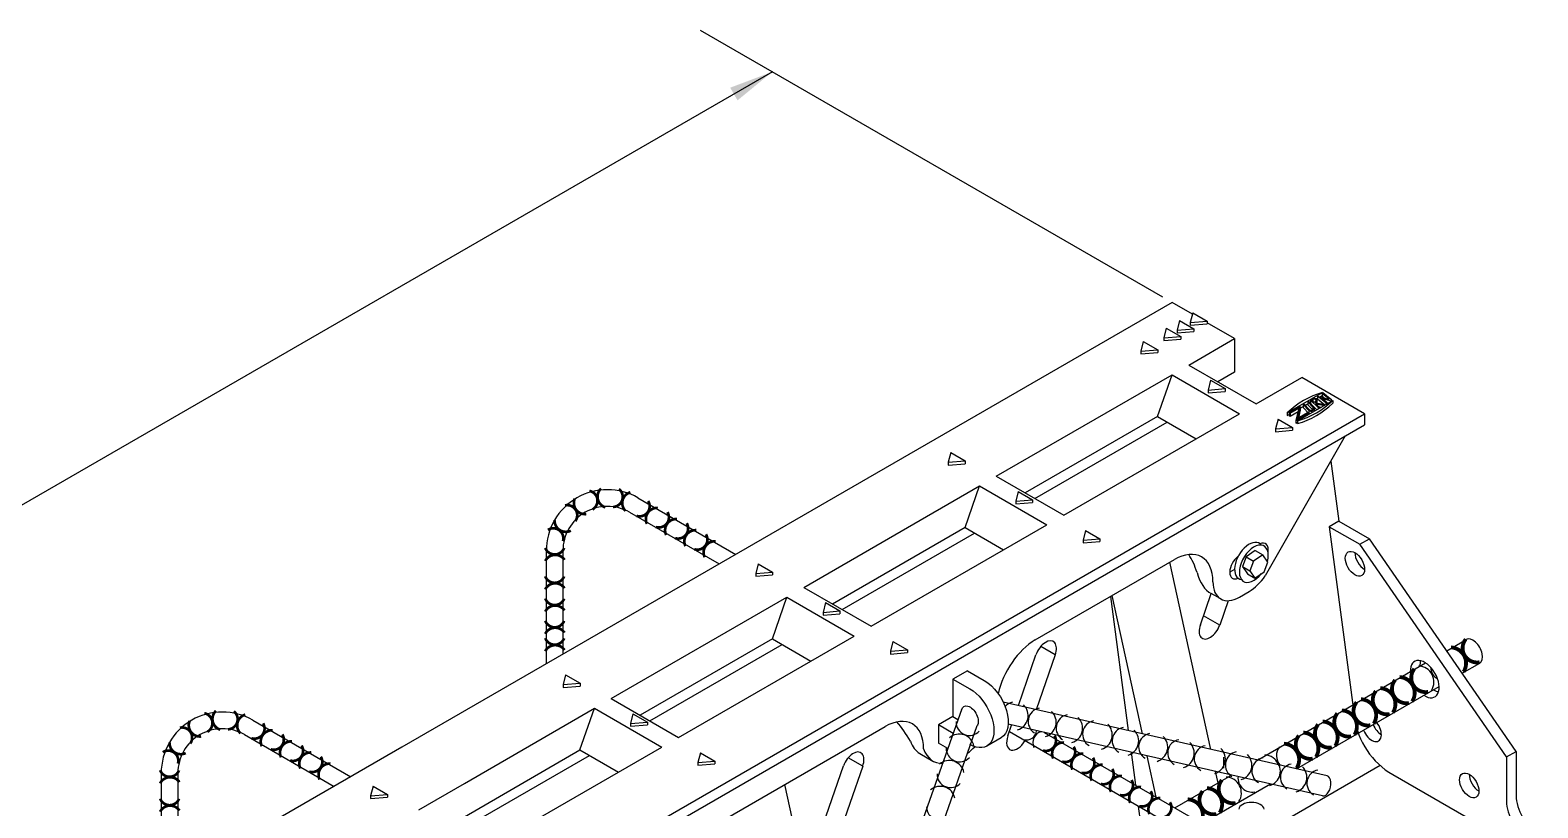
# Model space of a CAD drawing. Extents: x 134 to 282, y 157 to 239.
# Drawn here: x 247.58 to 281.48, y 221.85 to 239.34 of the extents above; entities that cross this region are included whole.
import ezdxf

# ---------------------------------------------------------------- set-up
doc = ezdxf.new("R2010")
doc.units = 0
doc.header["$LTSCALE"] = 0.75
doc.header["$MEASUREMENT"] = 0
for name, color, linetype in [('MATERIAL', 1, 'CONTINUOUS'), ('OBJECTS', 3, 'CONTINUOUS'), ('TRENCH', 4, 'CONTINUOUS')]:
    doc.layers.add(name, color=color, linetype=linetype)
doc.styles.add('STD', font='ITALICC')
doc.dimstyles.get("Standard").update_dxf_attribs({"dimtxt": 1.5, "dimasz": 1, "dimexe": 1, "dimexo": 0.125, "dimgap": 0.125, "dimtad": 0, "dimtih": 1, "dimtoh": 1, "dimdec": 4, "dimzin": 0, "dimdsep": 46, "dimlunit": 5, "dimtxsty": 'STD', "dimcen": 0.0625, "dimadec": 0, "dimazin": 0, "dimtfac": 1, "dimtdec": 4, "dimtofl": 0, "dimtmove": 0, "dimatfit": 3, "dimfxl": 0, "dimfrac": 2, "dimtolj": 1, "dimtzin": 0, "dimarcsym": 0})

msp = doc.modelspace()

# ---------------------------------------------------------------- linework, layer by layer
at = {"layer": 'MATERIAL', "color": 7}
for p, q in [((261.246282, 228.82167), (263.447288, 227.550919)), ((261.058782, 228.496911), (263.072288, 227.334412)), ((259.183782, 227.630885), (259.183782, 225.089382)), ((259.558782, 227.630885), (259.558782, 225.305889)), ((252.586028, 223.82167), (254.787034, 222.550919)), ((252.398528, 223.496911), (254.412034, 222.334412)), ((269.598932, 223.566253), (278.535379, 218.406793)), ((270.383213, 223.546461), (278.722879, 218.731552)), ((250.523528, 222.630885), (250.523528, 220.089382)), ((250.898528, 222.630885), (250.898528, 220.305889))]:
    msp.add_line(p, q, dxfattribs=at)
for centre, radius in [((260.558782, 227.630885), 1.375), ((260.558782, 227.630885), 1), ((251.898528, 222.630885), 1.375), ((251.898528, 222.630885), 1)]:
    msp.add_arc(centre, radius, 60, 180, dxfattribs=at)
at = {"layer": 'OBJECTS', "color": 7}
for p, q in [((262.647883, 239.339382), (273.040188, 233.339382)), ((273.256695, 233.214382), (255.936186, 223.214382)), ((273.713855, 232.95044), (273.256695, 233.214382)), ((273.721905, 232.982972), (273.667778, 232.764222)), ((273.721905, 232.982972), (274.046664, 232.795472)), ((273.12668, 232.639319), (273.072554, 232.420569)), ((273.12668, 232.639319), (273.45144, 232.451819)), ((273.424293, 232.811145), (273.370166, 232.592395)), ((273.370166, 232.592395), (273.749052, 232.623645)), ((273.424293, 232.811145), (273.749052, 232.623645)), ((273.667778, 232.764222), (274.046664, 232.795472)), ((273.667778, 232.764222), (273.667778, 232.701722)), ((273.667778, 232.701722), (274.046664, 232.732972)), ((273.749052, 232.623645), (273.749052, 232.561145)), ((274.046664, 232.795472), (274.046664, 232.732972)), ((274.663986, 232.401882), (274.046664, 232.758293)), ((272.609305, 232.340612), (272.555178, 232.121862)), ((272.609305, 232.340612), (272.934064, 232.153112)), ((273.072554, 232.420569), (273.45144, 232.451819)), ((273.072554, 232.420569), (273.072554, 232.358069)), ((273.072554, 232.358069), (273.45144, 232.389319)), ((273.370166, 232.592395), (273.370166, 232.529895)), ((273.370166, 232.529895), (273.749052, 232.561145)), ((273.45144, 232.451819), (273.45144, 232.389319)), ((273.635581, 231.808132), (274.663986, 232.401882)), ((274.663986, 232.401882), (274.663986, 231.651882)), ((272.555178, 232.121862), (272.934064, 232.153112)), ((272.555178, 232.121862), (272.555178, 232.059362)), ((272.555178, 232.059362), (272.934064, 232.090612)), ((272.934064, 232.153112), (272.934064, 232.090612)), ((269.305454, 229.308132), (273.256695, 231.589382)), ((272.931935, 230.651882), (273.256695, 231.589382)), ((273.256695, 231.589382), (274.772239, 230.714382)), ((273.635581, 231.808132), (275.151125, 230.933132)), ((274.663986, 231.651882), (274.2851, 231.433132)), ((274.124849, 231.465612), (274.070723, 231.246862)), ((274.070723, 231.246862), (274.449609, 231.278112)), ((274.070723, 231.246862), (274.070723, 231.184362)), ((274.124849, 231.465612), (274.449609, 231.278112)), ((274.449609, 231.278112), (274.449609, 231.215612)), ((275.151125, 230.933132), (276.17953, 231.526882)), ((277.586822, 230.714382), (276.17953, 231.526882)), ((274.070723, 231.184362), (274.449609, 231.215612)), ((275.848663, 230.734355), (276.64082, 231.191708)), ((276.07998, 230.553847), (276.872137, 231.011199)), ((276.20859, 230.920449), (276.223931, 230.934643)), ((276.331789, 230.787292), (276.20859, 230.920449)), ((276.20859, 230.920449), (276.20859, 230.853082)), ((276.345796, 230.802927), (276.223931, 230.934643)), ((276.251748, 230.904577), (276.311877, 230.939292)), ((276.311877, 230.983728), (276.327218, 230.997922)), ((276.431056, 230.854915), (276.311877, 230.983728)), ((276.311877, 230.983728), (276.311877, 230.916361)), ((276.413456, 230.806572), (276.311877, 230.916361)), ((276.450417, 230.864765), (276.327218, 230.997922)), ((276.357234, 230.965479), (276.367678, 230.971509)), ((276.367678, 231.021281), (276.414669, 231.048412)), ((276.540913, 230.852912), (276.367678, 231.021281)), ((276.367678, 231.021281), (276.367678, 230.954192)), ((276.402067, 231.017003), (276.425119, 231.030311)), ((276.454959, 230.965597), (276.402067, 231.017003)), ((276.426138, 231.03094), (276.426138, 230.993608)), ((276.475799, 230.977629), (276.454959, 230.965597)), ((276.483619, 230.958247), (276.666034, 230.925151)), ((276.55548, 230.8679), (276.484551, 230.936837)), ((276.484551, 230.936837), (276.662303, 230.904586)), ((276.496785, 231.046049), (276.532091, 231.066433)), ((276.517282, 231.014025), (276.517282, 230.952139)), ((276.717726, 230.954995), (276.532091, 231.107222)), ((276.532091, 231.107222), (276.791224, 231.038355)), ((276.532091, 231.107222), (276.532091, 231.039855)), ((276.693093, 230.907828), (276.532091, 231.039855)), ((276.580471, 231.094365), (276.634898, 231.125788)), ((276.730979, 230.971156), (276.619872, 231.062268)), ((276.619872, 231.062268), (276.834397, 231.005255)), ((276.648184, 231.183232), (276.634898, 231.167098)), ((276.791224, 231.038355), (276.634898, 231.167098)), ((276.634898, 231.167098), (276.634898, 231.103505)), ((276.677484, 231.068582), (276.634898, 231.103505)), ((276.64082, 231.191708), (276.64082, 231.17429)), ((276.851971, 231.015402), (276.648184, 231.183232)), ((276.662303, 230.904586), (276.666034, 230.925151)), ((276.662303, 230.904586), (276.662303, 230.890051)), ((276.666034, 230.925151), (276.666034, 230.892205)), ((276.717726, 230.954995), (276.730979, 230.971156)), ((276.717726, 230.954995), (276.717726, 230.92205)), ((276.729625, 230.969506), (276.777763, 230.956712)), ((276.730979, 230.971156), (276.730979, 230.929701)), ((276.834397, 231.005255), (276.851971, 231.015402)), ((276.834397, 231.005255), (276.834397, 230.98941)), ((276.851971, 231.015402), (276.851971, 230.999556)), ((276.872137, 231.011199), (276.872137, 230.948699)), ((260.266313, 220.714382), (277.586822, 230.714382)), ((272.931935, 230.651882), (269.954973, 228.933132)), ((270.820998, 228.433132), (274.772239, 230.714382)), ((272.931935, 230.651882), (273.79796, 230.151882)), ((275.640394, 230.590612), (275.586267, 230.371862)), ((275.640394, 230.590612), (275.965153, 230.403112)), ((275.848663, 230.734355), (275.848663, 230.671855)), ((275.848663, 230.671855), (275.892671, 230.697264)), ((275.892671, 230.735329), (276.141515, 230.878999)), ((275.892671, 230.735329), (275.892671, 230.672829)), ((275.892671, 230.735329), (275.913572, 230.723262)), ((275.892671, 230.672829), (275.913572, 230.660762)), ((275.913572, 230.723262), (276.109117, 230.83616)), ((275.913572, 230.660762), (276.090598, 230.762968)), ((275.913572, 230.723262), (275.913572, 230.660762)), ((276.109117, 230.83616), (276.040212, 230.563832)), ((276.040212, 230.563832), (276.311745, 230.720602)), ((276.141515, 230.878999), (276.07261, 230.60667)), ((276.07261, 230.60667), (276.301295, 230.738702)), ((276.141515, 230.791319), (276.09859, 230.62167)), ((276.141515, 230.840934), (276.20859, 230.87966)), ((276.141515, 230.878999), (276.141515, 230.791319)), ((276.331789, 230.719925), (276.20859, 230.853082)), ((276.311745, 230.720602), (276.301295, 230.738702)), ((276.311745, 230.720602), (276.311745, 230.687657)), ((276.331789, 230.787292), (276.331789, 230.719925)), ((276.514823, 230.804904), (276.425302, 230.89191)), ((276.450417, 230.829425), (276.450417, 230.767719)), ((276.55548, 230.8679), (276.540913, 230.852912)), ((276.540913, 230.852912), (276.540913, 230.819967)), ((276.547352, 230.875799), (276.616034, 230.863338)), ((276.55548, 230.8679), (276.55548, 230.828377)), ((277.586822, 230.714382), (277.586822, 230.464382)), ((260.266313, 220.464382), (277.586822, 230.464382)), ((270.171479, 228.808132), (273.148441, 230.526882)), ((275.586267, 230.371862), (275.965153, 230.403112)), ((275.586267, 230.371862), (275.586267, 230.309362)), ((275.586267, 230.309362), (275.965153, 230.340612)), ((275.965153, 230.403112), (275.965153, 230.340612)), ((276.040212, 230.563832), (276.040212, 230.501332)), ((276.040212, 230.501332), (276.07998, 230.524292)), ((276.07998, 230.553847), (276.07998, 230.491347)), ((277.153809, 230.214382), (275.352729, 227.067959)), ((268.279178, 229.840612), (268.225051, 229.621862)), ((268.225051, 229.621862), (268.603937, 229.653112)), ((268.225051, 229.621862), (268.225051, 229.559362)), ((268.225051, 229.559362), (268.603937, 229.590612)), ((268.279178, 229.840612), (268.603937, 229.653112)), ((268.603937, 229.653112), (268.603937, 229.590612)), ((276.829365, 229.64759), (277.008735, 228.298141)), ((269.305454, 229.308132), (270.820998, 228.433132)), ((264.975327, 226.808132), (268.926568, 229.089382)), ((268.601808, 228.151882), (268.926568, 229.089382)), ((268.926568, 229.089382), (270.442112, 228.214382)), ((269.794722, 228.965612), (269.740596, 228.746862)), ((269.794722, 228.965612), (270.119482, 228.778112)), ((269.740596, 228.746862), (270.119482, 228.778112)), ((269.740596, 228.746862), (269.740596, 228.684362)), ((269.740596, 228.684362), (270.119482, 228.715612)), ((270.119482, 228.778112), (270.119482, 228.715612)), ((266.490871, 225.933132), (270.442112, 228.214382)), ((277.008735, 228.298141), (276.792228, 228.173141)), ((277.008735, 228.298141), (277.695075, 227.901882)), ((268.601808, 228.151882), (265.624846, 226.433132)), ((265.841352, 226.308132), (268.818314, 228.026882)), ((268.601808, 228.151882), (269.467833, 227.651882)), ((271.310267, 228.090612), (271.25614, 227.871862)), ((271.25614, 227.871862), (271.635026, 227.903112)), ((271.25614, 227.871862), (271.25614, 227.809362)), ((271.310267, 228.090612), (271.635026, 227.903112)), ((271.635026, 227.903112), (271.635026, 227.840612)), ((276.792228, 228.173141), (277.478568, 227.776882)), ((276.792228, 228.173141), (277.362549, 223.882455)), ((277.478568, 227.776882), (277.695075, 227.901882)), ((280.996797, 223.120632), (277.695075, 227.901882)), ((271.25614, 227.809362), (271.635026, 227.840612)), ((275.129303, 227.638397), (274.922408, 227.496112)), ((275.296564, 227.541829), (275.08967, 227.399544)), ((275.129303, 227.638397), (275.296564, 227.541829)), ((275.411718, 227.377097), (275.296564, 227.541829)), ((280.78029, 222.995632), (277.478568, 227.776882)), ((263.949051, 227.340612), (263.894924, 227.121862)), ((263.949051, 227.340612), (264.27381, 227.153112)), ((270.182233, 225.626841), (273.310821, 227.433132)), ((274.129607, 223.164603), (273.210906, 227.375446)), ((274.663986, 227.214382), (274.555733, 227.151882)), ((274.922408, 227.496112), (274.840384, 227.279735)), ((274.840384, 227.279735), (275.007645, 227.183167)), ((274.840384, 227.279735), (274.955538, 227.115002)), ((274.922408, 227.496112), (275.08967, 227.399544)), ((275.08967, 227.399544), (275.007645, 227.183167)), ((275.007645, 227.183167), (275.122799, 227.018434)), ((275.329694, 227.160719), (275.411718, 227.377097)), ((263.894924, 227.121862), (264.27381, 227.153112)), ((263.894924, 227.121862), (263.894924, 227.059362)), ((263.894924, 227.059362), (264.27381, 227.090612)), ((264.27381, 227.153112), (264.27381, 227.090612)), ((274.955538, 227.115002), (275.122799, 227.018434)), ((275.122799, 227.018434), (275.329694, 227.160719)), ((260.6452, 224.308132), (264.596441, 226.589382)), ((264.271681, 225.651882), (264.596441, 226.589382)), ((264.596441, 226.589382), (266.111985, 225.714382)), ((264.975327, 226.808132), (266.490871, 225.933132)), ((271.872313, 226.602609), (272.273108, 223.587312)), ((272.590479, 223.515049), (271.911868, 226.625446)), ((273.894901, 225.967643), (274.13845, 226.670754)), ((274.351233, 226.547679), (274.134727, 226.672679)), ((274.517899, 226.508425), (274.328428, 225.961459)), ((274.772239, 226.589382), (274.988745, 226.714382)), ((265.464595, 226.465612), (265.410468, 226.246862)), ((265.410468, 226.246862), (265.789355, 226.278112)), ((265.410468, 226.246862), (265.410468, 226.184362)), ((265.410468, 226.184362), (265.789355, 226.215612)), ((265.464595, 226.465612), (265.789355, 226.278112)), ((265.789355, 226.278112), (265.789355, 226.215612)), ((274.328428, 225.961459), (273.965367, 226.171073)), ((264.271681, 225.651882), (261.294719, 223.933132)), ((261.511225, 223.808132), (264.488187, 225.526882)), ((262.160744, 223.433132), (266.111985, 225.714382)), ((264.271681, 225.651882), (265.137706, 225.151882)), ((266.98014, 225.590612), (266.926013, 225.371862)), ((266.98014, 225.590612), (267.304899, 225.403112)), ((279.433667, 225.384213), (279.869425, 225.635797)), ((266.926013, 225.371862), (267.304899, 225.403112)), ((266.926013, 225.371862), (266.926013, 225.309362)), ((266.926013, 225.309362), (267.304899, 225.340612)), ((267.304899, 225.403112), (267.304899, 225.340612)), ((269.801185, 224.150148), (270.196781, 225.292211)), ((270.631345, 225.288935), (270.205014, 224.058199)), ((270.631345, 225.288935), (270.303442, 225.47825)), ((259.618924, 224.840612), (259.564797, 224.621862)), ((259.618924, 224.840612), (259.943683, 224.653112)), ((268.655935, 224.933132), (268.331175, 224.745632)), ((268.655935, 224.933132), (269.034821, 224.714382)), ((275.176374, 222.926263), (278.958056, 225.109619)), ((279.782777, 224.878664), (280.175611, 225.105467)), ((259.564797, 224.621862), (259.943683, 224.653112)), ((259.564797, 224.621862), (259.564797, 224.559362)), ((259.564797, 224.559362), (259.943683, 224.590612)), ((259.943683, 224.653112), (259.943683, 224.590612)), ((268.331175, 224.745632), (268.331175, 223.901882)), ((268.331175, 224.745632), (268.710061, 224.526882)), ((276.054722, 222.726271), (279.264243, 224.579289)), ((260.6452, 224.308132), (262.160744, 223.433132)), ((276.744352, 222.569248), (269.461558, 224.227478)), ((257.343478, 222.401882), (260.266313, 224.089382)), ((259.941554, 223.151882), (260.266313, 224.089382)), ((260.266313, 224.089382), (261.781858, 223.214382)), ((261.134468, 223.965612), (261.080341, 223.746862)), ((261.134468, 223.965612), (261.459228, 223.778112)), ((265.922839, 216.660524), (268.536399, 224.085006)), ((268.331175, 223.901882), (268.006416, 223.714382)), ((268.331175, 223.901882), (268.443511, 223.837025)), ((252.861725, 215.626841), (266.804877, 223.676924)), ((261.080341, 223.746862), (261.459228, 223.778112)), ((261.080341, 223.746862), (261.080341, 223.684362)), ((261.080341, 223.684362), (261.459228, 223.715612)), ((261.459228, 223.778112), (261.459228, 223.715612)), ((266.355804, 216.507295), (268.875845, 223.700309)), ((268.006416, 223.714382), (268.006416, 223.308132)), ((268.333313, 223.525648), (268.006416, 223.714382)), ((269.564774, 223.467643), (269.649906, 223.713413)), ((276.642096, 222.121497), (269.574541, 223.730571)), ((255.936186, 223.214382), (238.615678, 213.214382)), ((257.343478, 221.651882), (259.941554, 223.151882)), ((258.859022, 221.526882), (261.781858, 223.214382)), ((259.941554, 223.151882), (260.807579, 222.651882)), ((268.213931, 223.188323), (268.006416, 223.308132)), ((269.417553, 223.42647), (269.092794, 223.23897)), ((280.78029, 222.995632), (280.996797, 223.120632)), ((280.996797, 223.120632), (280.996797, 222.120632)), ((257.181098, 221.308132), (260.15806, 223.026882)), ((262.650013, 223.090612), (262.595886, 222.871862)), ((262.595886, 222.871862), (262.974772, 222.903112)), ((262.595886, 222.871862), (262.595886, 222.809362)), ((262.595886, 222.809362), (262.974772, 222.840612)), ((262.650013, 223.090612), (262.974772, 222.903112)), ((262.974772, 222.903112), (262.974772, 222.840612)), ((265.234647, 220.967643), (265.866654, 222.792211)), ((266.301218, 222.788935), (265.668174, 220.961459)), ((266.301218, 222.788935), (265.973315, 222.97825)), ((267.585898, 223.074204), (267.881182, 222.903722)), ((272.337685, 223.101485), (272.436079, 222.361238)), ((272.900743, 222.092964), (272.698638, 223.019306)), ((277.937638, 222.802426), (275.438996, 221.359835)), ((280.78029, 222.995632), (280.78029, 221.995632)), ((273.3169, 221.852695), (274.591216, 222.588422)), ((274.292893, 222.416185), (274.237759, 222.668894)), ((278.222292, 222.597493), (280.209417, 221.450226)), ((255.288797, 222.340612), (255.23467, 222.121862)), ((255.23467, 222.121862), (255.613556, 222.153112)), ((255.23467, 222.121862), (255.23467, 222.059362)), ((255.23467, 222.059362), (255.613556, 222.090612)), ((255.288797, 222.340612), (255.613556, 222.153112)), ((255.613556, 222.153112), (255.613556, 222.090612)), ((256.315073, 221.808132), (257.343478, 222.401882)), ((265.604263, 217.546249), (264.550652, 222.375446)), ((273.929272, 221.499142), (275.469587, 222.388443)), ((272.49842, 221.892233), (272.648067, 220.766396))]:
    msp.add_line(p, q, dxfattribs=at)
for points, const_width in [([(260.154675, 228.979178, -0.688836), (260.223483, 228.560109, -0.509663)], 0.060136), ([(260.416105, 229.031979, 0.571711), (260.513664, 228.608196, 0.509663)], 0.060136), ([(260.819025, 229.020477, -0.688836), (260.687719, 228.616606, -0.509663)], 0.060136), ([(261.075509, 228.947338, 0.571711), (260.967579, 228.526077, 0.509663)], 0.060136), ([(259.606142, 228.653153, -0.688836), (259.8363, 228.296249, -0.509663)], 0.060136), ([(259.824854, 228.805791, 0.571711), (260.083259, 228.456025, 0.509663)], 0.060136), ([(261.476431, 228.75144, -0.688836), (261.215381, 228.416469, -0.509663)], 0.060136), ([(261.692651, 228.595292, 0.571711), (261.447654, 228.236007, 0.509663)], 0.060136), ([(261.909444, 228.50144, -0.688836), (261.648394, 228.166469, -0.509663)], 0.060136), ([(259.372177, 228.321104, 0.571711), (259.736215, 228.083226, 0.509663)], 0.060136), ([(262.125664, 228.345292, 0.571711), (261.880666, 227.986007, 0.509663)], 0.060136), ([(262.342457, 228.25144, -0.688836), (262.081406, 227.916469, -0.509663)], 0.060136), ([(259.220316, 228.101852, -0.688836), (259.56036, 227.847446, -0.509663)], 0.060136), ([(262.558676, 228.095292, 0.571711), (262.313679, 227.736007, 0.509663)], 0.060136), ([(262.775469, 228.00144, -0.688836), (262.514419, 227.666469, -0.509663)], 0.060136), ([(262.991689, 227.845292, 0.571711), (262.746692, 227.486007, 0.509663)], 0.060136), ([(259.594536, 227.428036, 0.571711), (259.160444, 227.402084, 0.509663)], 0.060136), ([(259.585806, 227.694601, -0.688836), (259.161129, 227.696221, -0.509663)], 0.060136), ([(259.594536, 226.789301, 0.571711), (259.160444, 226.763349, 0.509663)], 0.060136), ([(259.585806, 227.055867, -0.688836), (259.161129, 227.057486, -0.509663)], 0.060136), ([(259.585806, 226.555867, -0.688836), (259.161129, 226.557486, -0.509663)], 0.060136), ([(259.594536, 226.289301, 0.571711), (259.160444, 226.263349, 0.509663)], 0.060136), ([(259.594536, 225.789301, 0.571711), (259.160444, 225.763349, 0.509663)], 0.060136), ([(259.585806, 226.055867, -0.688836), (259.161129, 226.057486, -0.509663)], 0.060136), ([(259.594536, 225.398298, 0.571711), (259.160444, 225.372345, 0.509663)], 0.060136), ([(259.585806, 225.664863, -0.688836), (259.161129, 225.666482, -0.509663)], 0.060136), ([(279.529223, 225.459721, -0.571711), (279.814134, 224.909825, -0.509663)], 0.085644), ([(279.861644, 225.643492, 0.688836), (280.173411, 225.125226, 0.509663)], 0.085644), ([(278.373774, 224.792622, -0.571711), (278.658684, 224.242726, -0.509663)], 0.085644), ([(278.706195, 224.976393, 0.688836), (279.017961, 224.458127, 0.509663)], 0.085644), ([(277.840169, 224.476393, 0.688836), (278.151936, 223.958127, 0.509663)], 0.085644), ([(277.940762, 224.542622, -0.571711), (278.225672, 223.992726, -0.509663)], 0.085644), ([(278.273182, 224.726393, 0.688836), (278.584949, 224.208127, 0.509663)], 0.085644), ([(277.407157, 224.226393, 0.688836), (277.718923, 223.708127, 0.509663)], 0.085644), ([(277.507749, 224.292622, -0.571711), (277.792659, 223.742726, -0.509663)], 0.085644), ([(251.1646, 223.805791, 0.571711), (251.423005, 223.456025, 0.509663)], 0.060136), ([(251.494421, 223.979178, -0.688836), (251.563229, 223.560109, -0.509663)], 0.060136), ([(251.755851, 224.031979, 0.571711), (251.85341, 223.608196, 0.509663)], 0.060136), ([(252.158771, 224.020477, -0.688836), (252.027465, 223.616606, -0.509663)], 0.060136), ([(252.415255, 223.947338, 0.571711), (252.307325, 223.526077, 0.509663)], 0.060136), ([(276.641723, 223.792622, -0.571711), (276.926634, 223.242726, -0.509663)], 0.085644), ([(276.974144, 223.976393, 0.688836), (277.285911, 223.458127, 0.509663)], 0.085644), ([(277.074736, 224.042622, -0.571711), (277.359646, 223.492726, -0.509663)], 0.085644), ([(250.945888, 223.653153, -0.688836), (251.176046, 223.296249, -0.509663)], 0.060136), ([(252.816177, 223.75144, -0.688836), (252.555127, 223.416469, -0.509663)], 0.060136), ([(253.032397, 223.595292, 0.571711), (252.7874, 223.236007, 0.509663)], 0.060136), ([(253.24919, 223.50144, -0.688836), (252.98814, 223.166469, -0.509663)], 0.060136), ([(270.613611, 223.476087, -0.688836), (270.352561, 223.141116, -0.509663)], 0.060136), ([(276.108118, 223.476393, 0.688836), (276.419885, 222.958127, 0.509663)], 0.085644), ([(276.208711, 223.542622, -0.571711), (276.493621, 222.992726, -0.509663)], 0.085644), ([(276.541131, 223.726393, 0.688836), (276.852898, 223.208127, 0.509663)], 0.085644), ([(250.560062, 223.101852, -0.688836), (250.900106, 222.847446, -0.509663)], 0.060136), ([(250.711923, 223.321104, 0.571711), (251.075961, 223.083226, 0.509663)], 0.060136), ([(253.46541, 223.345292, 0.571711), (253.220412, 222.986007, 0.509663)], 0.060136), ([(253.682202, 223.25144, -0.688836), (253.421152, 222.916469, -0.509663)], 0.060136), ([(253.898422, 223.095292, 0.571711), (253.653425, 222.736007, 0.509663)], 0.060136), ([(270.829831, 223.319939, 0.571711), (270.584834, 222.960654, 0.509663)], 0.060136), ([(271.046624, 223.226087, -0.688836), (270.785574, 222.891116, -0.509663)], 0.060136), ([(275.775698, 223.292622, -0.571711), (276.060608, 222.742726, -0.509663)], 0.085644), ([(254.115215, 223.00144, -0.688836), (253.854165, 222.666469, -0.509663)], 0.060136), ([(254.331435, 222.845292, 0.571711), (254.086438, 222.486007, 0.509663)], 0.060136), ([(271.262844, 223.069939, 0.571711), (271.017846, 222.710654, 0.509663)], 0.060136), ([(271.479637, 222.976087, -0.688836), (271.218586, 222.641116, -0.509663)], 0.060136), ([(271.695857, 222.819939, 0.571711), (271.450859, 222.460654, 0.509663)], 0.060136), ([(250.934282, 222.428036, 0.571711), (250.50019, 222.402084, 0.509663)], 0.060136), ([(250.925552, 222.694601, -0.688836), (250.500875, 222.696221, -0.509663)], 0.060136), ([(271.912649, 222.726087, -0.688836), (271.651599, 222.391116, -0.509663)], 0.060136), ([(272.128869, 222.569939, 0.571711), (271.883872, 222.210654, 0.509663)], 0.060136), ([(272.345662, 222.476087, -0.688836), (272.084612, 222.141116, -0.509663)], 0.060136), ([(274.376068, 222.476393, 0.688836), (274.687834, 221.958127, 0.509663)], 0.085644), ([(272.561882, 222.319939, 0.571711), (272.316884, 221.960654, 0.509663)], 0.060136), ([(272.778675, 222.226087, -0.688836), (272.517624, 221.891116, -0.509663)], 0.060136), ([(272.994895, 222.069939, 0.571711), (272.749897, 221.710654, 0.509663)], 0.060136), ([(273.943055, 222.226393, 0.688836), (274.254822, 221.708127, 0.509663)], 0.085644), ([(274.043647, 222.292622, -0.571711), (274.328557, 221.742726, -0.509663)], 0.085644), ([(250.934282, 221.789301, 0.571711), (250.50019, 221.763349, 0.509663)], 0.060136), ([(250.925552, 222.055867, -0.688836), (250.500875, 222.057486, -0.509663)], 0.060136), ([(273.211687, 221.976087, -0.688836), (272.950637, 221.641116, -0.509663)], 0.060136), ([(273.610635, 222.042622, -0.571711), (273.895545, 221.492726, -0.509663)], 0.085644)]:
    msp.add_lwpolyline(points, format="xyb", dxfattribs=dict(at, const_width=const_width))
for centre, radius, start, end in [((277.172697, 229.355766), 1.911432, 106.156427, 133.843573), ((275.552996, 232.381315), 1.901933, 286.085897, 313.914103), ((275.552996, 232.318815), 1.901933, 286.085897, 313.914103), ((276.454036, 230.988443), 0.071735, 32.212527, 123.283208), ((276.454036, 230.988443), 0.050835, 32.212527, 123.283208), ((276.463328, 231.00854), 0.033332, 291.972458, 16.050227), ((276.463328, 231.00854), 0.054232, 291.972458, 16.050227), ((276.441226, 231.008302), 0.075767, 11.597727, 14.039876), ((276.377345, 230.847095), 0.075178, 232.700976, 13.594203), ((276.377345, 230.779728), 0.075178, 232.700976, 248.633482), ((276.377345, 230.847095), 0.054278, 234.462306, 8.28398), ((278.787377, 224.683809), 0.359337, 327.875237, 86.903631), ((279.393936, 225.026721), 0.32366, 182.319718, 239.50597), ((269.728229, 223.929996), 0.30233, 100.743985, 138.076929), ((269.685848, 223.925913), 0.335657, 286.710843, 45.739237), ((268.702302, 223.782344), 0.30233, 178.660576, 316.902428), ((270.323225, 223.794113), 0.30233, 100.743985, 238.985838), ((270.315866, 223.77659), 0.335657, 286.710843, 45.739237), ((270.953243, 223.644791), 0.30233, 100.743985, 238.985838), ((270.910863, 223.640707), 0.335657, 286.710843, 45.739237), ((271.548239, 223.508908), 0.30233, 100.743985, 238.985838), ((279.097292, 224.113038), 1.75, 187.571416, 240), ((268.472553, 223.173382), 0.335657, 11.907176, 130.93557), ((269.986187, 223.608389), 0.227263, 252.949013, 354.1882), ((270.380077, 223.31818), 0.252315, 104.931197, 205.224008), ((271.576561, 223.491385), 0.335657, 286.710843, 45.739237), ((272.213937, 223.359586), 0.30233, 100.743985, 238.985838), ((272.171557, 223.355502), 0.335657, 286.710843, 45.739237), ((272.808933, 223.223703), 0.30233, 100.743985, 238.985838), ((272.825362, 223.218063), 0.335657, 286.710843, 45.739237), ((268.479671, 223.188499), 0.30233, 178.660576, 316.902428), ((273.462739, 223.086264), 0.30233, 100.743985, 238.985838), ((273.420358, 223.08218), 0.335657, 286.710843, 45.739237), ((274.057735, 222.950381), 0.30233, 100.743985, 238.985838), ((274.121737, 222.944741), 0.335657, 286.710843, 45.739237), ((274.759113, 222.812942), 0.30233, 100.743985, 238.985838), ((275.929834, 223.026721), 0.32366, 141.908379, 222.203548), ((268.249923, 222.579536), 0.335657, 11.907176, 130.93557), ((274.716733, 222.808858), 0.335657, 286.710843, 45.739237), ((275.354109, 222.677059), 0.30233, 100.743985, 238.985838), ((275.323276, 222.683809), 0.359337, 21.7231, 86.903631), ((275.358644, 222.671419), 0.335657, 286.710843, 45.739237), ((275.99602, 222.53962), 0.30233, 100.743985, 238.985838), ((275.95364, 222.535537), 0.335657, 286.710843, 45.739237), ((268.274341, 222.608317), 0.30233, 178.660576, 316.902428), ((274.45725, 222.183809), 0.359337, 327.875237, 86.903631), ((275.063809, 222.526721), 0.32366, 175.121228, 280.150231), ((276.591017, 222.403737), 0.30233, 100.743985, 238.985838), ((268.044592, 221.999354), 0.335657, 11.907176, 130.93557), ((268.039747, 221.869811), 0.30233, 178.660576, 316.902428)]:
    msp.add_arc(centre, radius, start, end, dxfattribs=at)
for centre, major_axis, ratio, start_param, end_param in [((273.310821, 226.433132), (-0.612372, -1.06066), 0.57735, 2.35619449, 3.926990817), ((273.121008, 226.398075), (0.021261, 1.471073), 0.543649, -1.034742737, -0.666407719), ((274.988745, 227.401882), (-0.22964, -0.397748), 0.57735, 2.903651529, 6.521126432), ((275.096999, 227.339382), (-0.22964, -0.397748), 0.57735, 2.013111981, 7.617006905), ((275.205252, 227.526882), (-0.153093, -0.265165), 0.57735, 2.129786193, 3.801662986), ((277.586822, 227.464382), (0.153093, -0.265165), 0.57735, 3.926990817, 5.497787144), ((274.772239, 227.276882), (-0.153093, -0.265165), 0.57735, 4.052318648, 6.943255639), ((274.335875, 227.597191), (0.061714, 0.964508), 0.583482, 2.10218932, 2.887587484), ((274.772239, 227.276882), (-0.421006, -0.729204), 0.57735, 5.497787144, 7.068583471), ((274.988745, 227.401882), (-0.421006, -0.729204), 0.57735, 7.068583471, 7.726328069), ((274.110572, 225.961456), (-0.17223, -0.298311), 0.57735, 5.014464459, 8.175741586), ((270.182233, 224.626841), (-0.612372, -1.06066), 0.57735, 3.926990817, 5.222716319), ((270.41464, 225.292222), (-0.17223, -0.298311), 0.57735, 1.882095298, 5.034172891), ((280.022518, 225.370632), (0.153093, -0.265165), 0.57735, 0, 3.141592654), ((278.939986, 224.745632), (0.22964, -0.397748), 0.57735, 5.442116637, 10.265846631), ((279.156493, 224.870632), (0.22964, -0.397748), 0.57735, 3.632475332, 3.982661324), ((279.156493, 224.870632), (0.22964, -0.397748), 0.57735, 5.442116637, 5.792302629), ((266.804877, 222.676924), (-0.612372, -1.06066), 0.57735, 2.35619449, 3.926990817), ((266.972593, 222.302171), (-0.700106, 1.899296), 0.401751, -1.142156672, -0.837653023), ((269.780445, 223.461456), (-0.17223, -0.298311), 0.57735, 5.014464459, 7.853981634), ((277.749201, 223.620632), (0.153093, -0.265165), 0.57735, 4.472662573, 8.093708042), ((277.965708, 223.745632), (0.153093, -0.265165), 0.57735, 4.472662573, 5.497787144), ((266.084513, 222.792222), (-0.17223, -0.298311), 0.57735, 1.882095298, 5.034172891), ((268.198271, 224.134865), (0.612372, 1.06066), 0.57735, 2.674018194, 3.141592654), ((268.493555, 223.964382), (-0.612372, -1.06066), 0.57735, 5.815610848, 6.597334051), ((268.493555, 223.964382), (-0.612372, -1.06066), 0.57735, 7.259061283, 7.454915852), ((276.693224, 222.345373), (0.051128, 0.223876), 0.57735, 3.141592654, 6.283936496), ((280.157878, 222.479982), (0.153093, -0.265165), 0.57735, 3.926990817, 5.497787144), ((281.483936, 221.839382), (0.344459, -0.596621), 0.57735, 3.926990817, 5.497787144), ((275.042872, 221.808132), (-0.286597, 0), 0.57735, 3.209578582, 6.212073626), ((281.26743, 221.714382), (0.344459, -0.596621), 0.57735, 3.926990817, 5.497787144)]:
    msp.add_ellipse(centre, major_axis=major_axis, ratio=ratio, start_param=start_param, end_param=end_param, dxfattribs=at)
for centre in [(277.370315, 227.339382), (279.941371, 222.354982)]:
    msp.add_ellipse(centre, major_axis=(0.153093, -0.265165), ratio=0.57735, dxfattribs=at)
at = {"layer": 'OBJECTS', "color": 7, "extrusion": (0, 0, -1)}
for centre, major_axis, start_param, end_param in [((268.710061, 223.901882), (-0.382733, 0.662913), 0.785398163, 3.926990817), ((269.034821, 224.089382), (-0.382733, 0.662913), 0.785398163, 3.141592654), ((268.710061, 223.901882), (-0.133956, 0.232019), -0.60031194, 2.861323544)]:
    msp.add_ellipse(centre, major_axis=major_axis, ratio=0.57735, start_param=start_param, end_param=end_param, dxfattribs=at)
at = {"layer": 'TRENCH', "color": 7}
msp.add_line((274.412762, 222.988136), (274.412762, 222.744924), dxfattribs=at)

# ---------------------------------------------------------------- leaders
at = {"layer": 'OBJECTS', "color": 7}
msp.add_leader([(264.269297, 238.403259), (230.563681, 218.943312)], dimstyle='Standard', dxfattribs=at)

doc.saveas('drawing.dxf')
